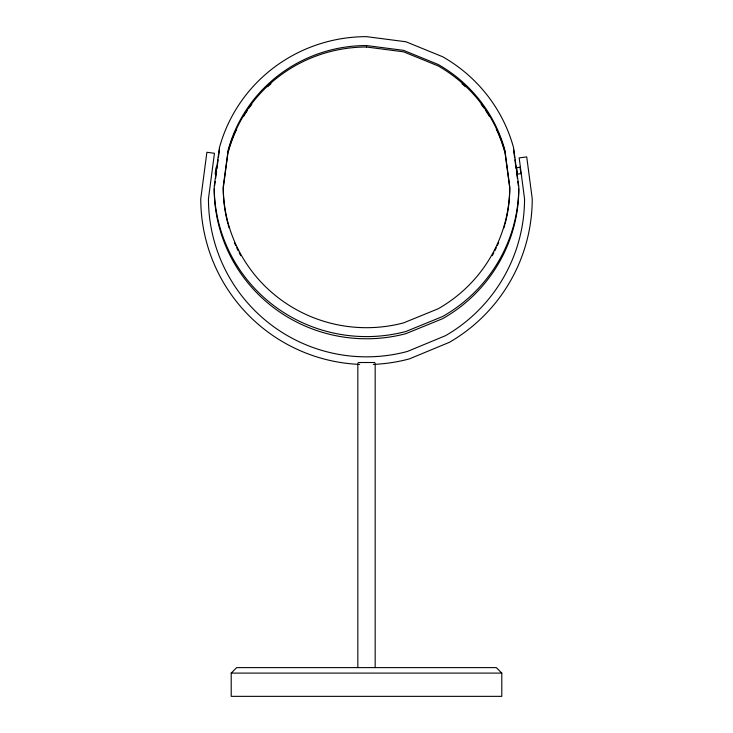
<?xml version="1.0" encoding="UTF-8"?>
<svg xmlns="http://www.w3.org/2000/svg" width="733" height="733" viewBox="0 0 733 733"><rect width="100%" height="100%" fill="white"/><g stroke="black" fill="none" stroke-linecap="round" stroke-linejoin="round"><path stroke-width="1.1" d="M215.145 174.088L215.978 167.692M214.632 185.706L215.181 181.573M215.594 178.476L216.62 170.807M216.913 168.617L218.086 159.849M218.379 157.659L219.405 149.99M231.207 673.096L236.695 667.607L496.305 667.607L501.793 673.096L501.793 696.35L231.207 696.35L231.207 673.096L501.793 673.096M358.125 362.514L374.875 362.514M366.5 45.556L403.571 50.357L438.123 64.449A143.247 141.066 0 0 1 504.863 150.109L509.747 186.622A143.247 141.066 0 0 1 438.123 308.795L403.571 322.886A143.247 141.066 0 0 1 223.253 186.622L228.137 150.109A143.247 141.066 0 0 1 366.5 45.556L366.5 47.013A143.247 141.066 0 0 0 228.137 151.575L223.253 188.088A143.247 141.066 0 0 0 227.844 223.528M366.5 47.013L403.571 51.823L438.123 65.915A143.247 141.066 0 0 1 504.863 151.575L509.747 188.088A143.247 141.066 0 0 1 505.156 223.528M513.595 149.99L514.621 157.659M514.914 159.849L516.087 168.617M516.38 170.807L517.406 178.476M517.819 181.573L518.368 185.706M375.168 363.65L375.168 667.607M357.832 363.65L357.832 667.607M228.43 151.218A143.247 141.066 0 0 1 236.686 129.155M243.585 116.355A143.247 141.066 0 0 1 247.213 110.692M249.138 107.916A143.247 141.066 0 0 1 251.822 104.269M267.627 86.723A143.247 141.066 0 0 1 270.953 83.69M462.047 83.69A143.247 141.066 0 0 1 465.373 86.723M481.178 104.269A143.247 141.066 0 0 1 483.862 107.916M485.787 110.692A143.247 141.066 0 0 1 489.415 116.355M496.314 129.155A143.247 141.066 0 0 1 504.57 151.218M518.79 188.802A152.29 149.972 0 0 1 442.64 318.681L405.917 333.662A152.29 149.972 0 0 1 214.21 188.802M504.863 224.6A143.247 141.066 0 0 1 503.956 227.798M498.623 242.586A143.247 141.066 0 0 1 497.258 245.692M496.314 247.736A143.247 141.066 0 0 1 494.83 250.768M493.804 252.766A143.247 141.066 0 0 1 492.21 255.716M240.791 255.716A143.247 141.066 0 0 1 239.196 252.766M238.17 250.768A143.247 141.066 0 0 1 236.686 247.736M235.742 245.692A143.247 141.066 0 0 1 234.377 242.586M229.044 227.798A143.247 141.066 0 0 1 228.137 224.6M373.308 364.393A165.74 165.74 0 0 0 409.399 358.886L449.366 342.329A165.74 165.74 0 0 0 532.24 198.799L526.725 156.899L519.166 157.888L524.544 198.799A158.044 158.044 0 0 1 445.527 335.668L407.401 351.455A158.044 158.044 0 0 1 208.456 198.799L214.448 153.27L206.889 152.272L200.76 198.799A165.74 165.74 0 0 0 359.692 364.393M219.405 147.809L214.21 186.622A152.29 149.972 0 0 0 405.917 331.49L442.64 316.5A152.29 149.972 0 0 0 518.79 186.622L513.595 147.809A152.29 149.972 0 0 0 442.64 56.743L405.917 41.763L366.5 36.65A152.29 149.972 0 0 0 219.405 147.809M520.036 167.243L516.655 167.692L517.498 174.088L520.879 173.648L520.036 167.243"/></g></svg>
